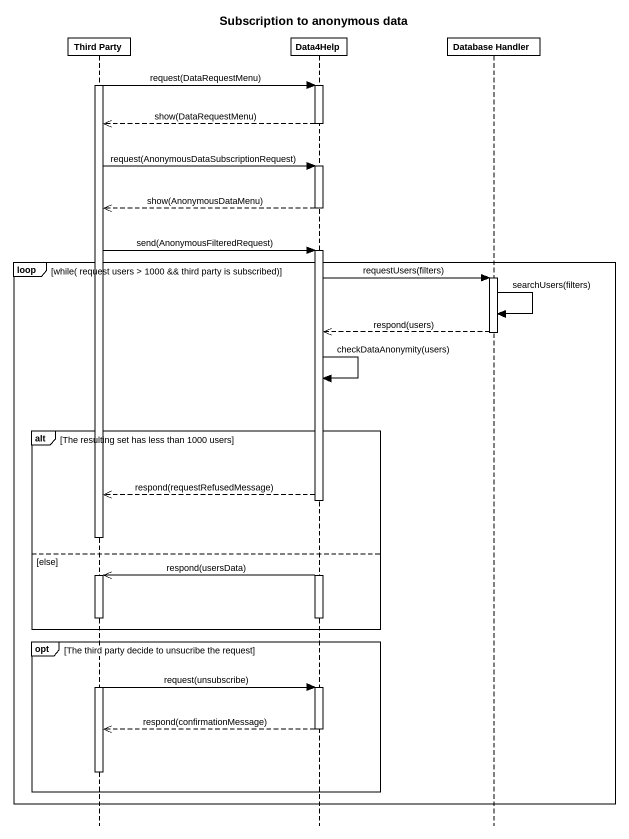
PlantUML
@startuml
title Subscription to anonymous data
hide footbox
participant "Third Party" as Third_Party
participant Data4Help
participant "Database Handler" as Database_Handler

activate Third_Party
Third_Party -> Data4Help : request(DataRequestMenu)
activate Data4Help
Data4Help -->> Third_Party : show(DataRequestMenu)
deactivate Data4Help
Third_Party -> Data4Help : request(AnonymousDataSubscriptionRequest)
activate Data4Help
Data4Help -->> Third_Party : show(AnonymousDataMenu)
deactivate Data4Help
Third_Party -> Data4Help : send(AnonymousFilteredRequest)
activate Data4Help
loop while( request users > 1000 && third party is subscribed)
  Data4Help -> Database_Handler : requestUsers(filters)
  activate Database_Handler
  Database_Handler -> Database_Handler : searchUsers(filters)
  Database_Handler -->> Data4Help : respond(users)
  deactivate Database_Handler
  Data4Help -> Data4Help : checkDataAnonymity(users)
  alt The resulting set has less than 1000 users
    Data4Help -->> Third_Party : respond(requestRefusedMessage)
    deactivate Third_Party
  else else
    Data4Help ->> Third_Party : respond(usersData)
    activate Third_Party
    deactivate Data4Help
  end
  opt The third party decide to unsucribe the request
    Third_Party -> Data4Help : request(unsubscribe)
    activate Data4Help
    Data4Help -->> Third_Party : respond(confirmationMessage)
    deactivate Data4Help
    deactivate Third_Party
  end
end
@enduml
